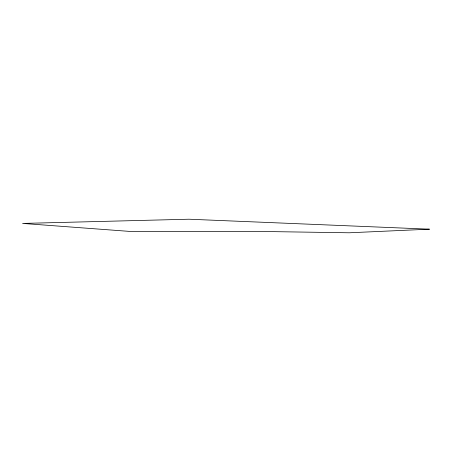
<?xml version="1.0" encoding="UTF-8"?>
<svg xmlns="http://www.w3.org/2000/svg" width="452" height="452" viewBox="0 0 452 452"><rect width="100%" height="100%" fill="white"/><g stroke="black" fill="none" stroke-linecap="round" stroke-linejoin="round"><path stroke-width="0.68" d="M429.4 229.181L349.266 232.786L264.183 231.503L129.475 231.39L22.6 223.424L188.964 219.214L429.4 229.181"/></g></svg>
